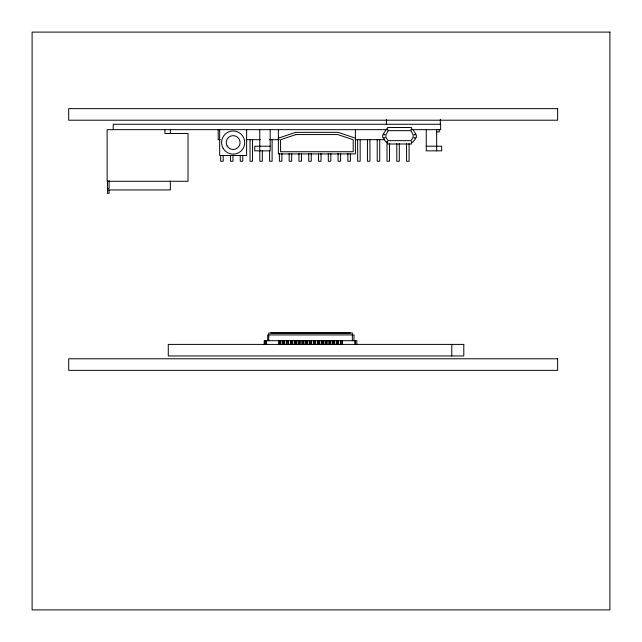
<?xml version="1.0" encoding="UTF-8"?>
<svg xmlns="http://www.w3.org/2000/svg" width="642" height="642" viewBox="0 0 642 642"><rect width="100%" height="100%" fill="white"/><g stroke="black" fill="none" stroke-linecap="round" stroke-linejoin="round"><path stroke-width="0.96" d="M278.363 138.134L295.673 132.356L338.101 132.356L355.403 138.134M387.744 129.66L107.126 129.66L107.126 181.277L188.018 181.277L188.018 133.512L164.906 133.512L164.906 129.66M410.8 129.66L440.645 129.66L440.645 124.267L113.225 124.267L113.225 129.66M436.552 131.971L439.208 131.971L439.208 129.66M220.198 139.675L218.192 139.675L218.192 129.66M246.271 139.675L260.307 139.675M269.6 139.675L279.358 139.675M355.339 139.675L384.646 139.675M270.162 146.224L254.754 146.224L254.754 150.846L270.162 150.846L270.162 129.66M426.256 146.224L441.664 146.224L441.664 150.846L426.256 150.846L426.256 129.66M107.551 188.403L109.092 188.403L109.092 180.442M107.551 189.944L170.339 189.944L170.339 181.052M451.783 344.401L451.783 355.957M440.316 119.372L440.316 124.283M436.656 129.66L436.656 150.846M409.082 143.599L409.082 161.246L406.571 161.246L406.571 143.599M399.3 143.599L399.3 161.246L396.788 161.246L396.788 143.599M389.517 143.599L389.517 161.246L387.006 161.246L387.006 141.641M386.388 119.372L386.388 124.283M379.735 139.675L379.735 161.246L377.223 161.246L377.223 139.675M369.944 139.675L369.944 161.246L367.441 161.246L367.441 139.675M360.162 139.675L360.162 161.246L357.65 161.246L357.65 139.675M356.824 344.561L356.824 340.709L264.199 340.709L264.199 344.561M355.403 129.66L355.403 153.928L278.363 153.928L278.363 129.66M355.451 340.709L355.451 344.561M354.849 340.709L354.849 344.561M353.983 340.709L353.983 334.931L267.698 334.931L267.698 340.709M352.354 340.709L352.354 333.005L268.765 333.005L268.765 340.709M350.38 153.406L350.38 161.246L347.868 161.246L347.868 153.406M350.444 333.005L270.707 333.005M342.467 340.709L342.467 344.561M342.074 340.709L342.074 344.561M340.918 340.709L340.918 344.561M340.597 153.406L340.597 161.246L338.085 161.246L338.085 153.406M340.469 340.709L340.469 344.561M338.615 340.709L338.615 344.561M338.222 340.709L338.222 344.561M337.066 340.709L337.066 344.561M336.617 340.709L336.617 344.561M334.763 340.709L334.763 344.561M334.37 340.709L334.37 344.561M333.214 340.709L333.214 344.561M332.765 340.709L332.765 344.561M330.911 340.709L330.911 344.561M330.815 153.406L330.815 161.246L328.303 161.246L328.303 153.406M330.518 340.709L330.518 344.561M329.362 340.709L329.362 344.561M328.913 340.709L328.913 344.561M327.059 340.709L327.059 344.561M326.666 340.709L326.666 344.561M325.51 340.709L325.51 344.561M325.061 340.709L325.061 344.561M323.207 340.709L323.207 344.561M322.814 340.709L322.814 344.561M321.658 340.709L321.658 344.561M321.209 340.709L321.209 344.561M321.024 153.406L321.024 161.246L318.52 161.246L318.52 153.406M319.355 340.709L319.355 344.561M318.962 340.709L318.962 344.561M317.806 340.709L317.806 344.561M317.357 340.709L317.357 344.561M315.503 340.709L315.503 344.561M315.11 340.709L315.11 344.561M313.954 340.709L313.954 344.561M313.505 340.709L313.505 344.561M311.651 340.709L311.651 344.561M311.242 153.406L311.242 161.246L308.73 161.246L308.73 153.406M311.258 340.709L311.258 344.561M310.102 340.709L310.102 344.561M309.653 340.709L309.653 344.561M307.799 340.709L307.799 344.561M307.406 340.709L307.406 344.561M306.25 340.709L306.25 344.561M305.801 340.709L305.801 344.561M303.947 340.709L303.947 344.561M303.554 340.709L303.554 344.561M302.398 340.709L302.398 344.561M301.949 340.709L301.949 344.561M301.459 153.406L301.459 161.246L298.947 161.246L298.947 153.406M300.095 340.709L300.095 344.561M299.702 340.709L299.702 344.561M298.546 340.709L298.546 344.561M298.097 340.709L298.097 344.561M296.243 340.709L296.243 344.561M295.85 340.709L295.85 344.561M294.694 340.709L294.694 344.561M294.245 340.709L294.245 344.561M292.391 340.709L292.391 344.561M291.998 340.709L291.998 344.561M291.677 153.406L291.677 161.246L289.165 161.246L289.165 153.406M290.842 340.709L290.842 344.561M290.393 340.709L290.393 344.561M288.539 340.709L288.539 344.561M288.146 340.709L288.146 344.561M286.99 340.709L286.99 344.561M286.541 340.709L286.541 344.561M284.687 340.709L284.687 344.561M284.294 340.709L284.294 344.561M283.138 340.709L283.138 344.561M282.689 340.709L282.689 344.561M281.894 153.406L281.894 161.246L279.382 161.246L279.382 153.406M280.835 340.709L280.835 344.561M280.442 340.709L280.442 344.561M279.286 340.709L279.286 344.561M278.837 340.709L278.837 344.561M272.104 139.675L272.104 161.246L269.6 161.246L269.6 150.461M266.486 340.709L266.486 344.561M265.884 340.709L265.884 344.561M264.809 340.709L264.809 344.561M262.321 150.461L262.321 161.246L259.809 161.246L259.761 129.66M252.539 139.675L252.539 161.246L250.027 161.246L250.027 139.675M246.632 129.66L246.632 155.468L219.668 155.468L219.668 129.66M242.756 155.364L242.756 161.246L240.244 161.246L240.244 155.364M232.974 155.364L232.974 161.246L230.462 161.246L230.462 155.364M223.183 155.364L223.183 161.246L220.679 161.246L220.679 155.364M170.339 129.66L170.339 133.616M109.092 189.944L109.092 193.411L107.551 193.411L107.551 180.418M388.153 130.679L385.89 134.98L385.89 137.42L388.089 140.654L410.96 140.654L413.159 137.42L413.159 134.98L410.888 130.679L388.153 130.679M386.548 129.066L383.418 133.688L384.999 134.764L382.688 134.764L382.688 137.693L384.999 137.693L383.563 138.808L386.428 142.476L387.624 141.545L387.624 144.009L411.426 144.009L411.426 141.545L412.686 142.396L415.559 138.72L414.042 137.693L416.353 137.693L416.353 134.764L414.042 134.764L415.751 133.865L412.581 129.186L411.426 129.796L411.426 127.485L387.624 127.485L387.624 129.796L386.548 129.066M296.026 134.555L280.562 139.723L280.562 151.737L353.212 151.737L353.212 139.723L337.74 134.555L296.026 134.555M609.9 32.1L32.1 32.1L32.1 609.9L609.9 609.9L609.9 32.1M557.641 108.65L68.686 108.65L68.686 120.206L557.641 120.206L557.641 108.65M463.797 344.401L168.276 344.401L168.276 355.957L463.797 355.957L463.797 344.401M557.641 358.782L68.686 358.782L68.686 370.338L557.641 370.338L557.641 358.782M223.143 148.342A11.556 11.556 0 0 0 243.166 148.342A11.556 11.556 0 0 0 233.15 131.008A11.556 11.556 0 0 0 223.143 148.342M227.148 146.031A6.934 6.934 0 0 0 239.161 146.031A6.934 6.934 0 0 0 233.15 135.631A6.934 6.934 0 0 0 227.148 146.031"/></g></svg>
